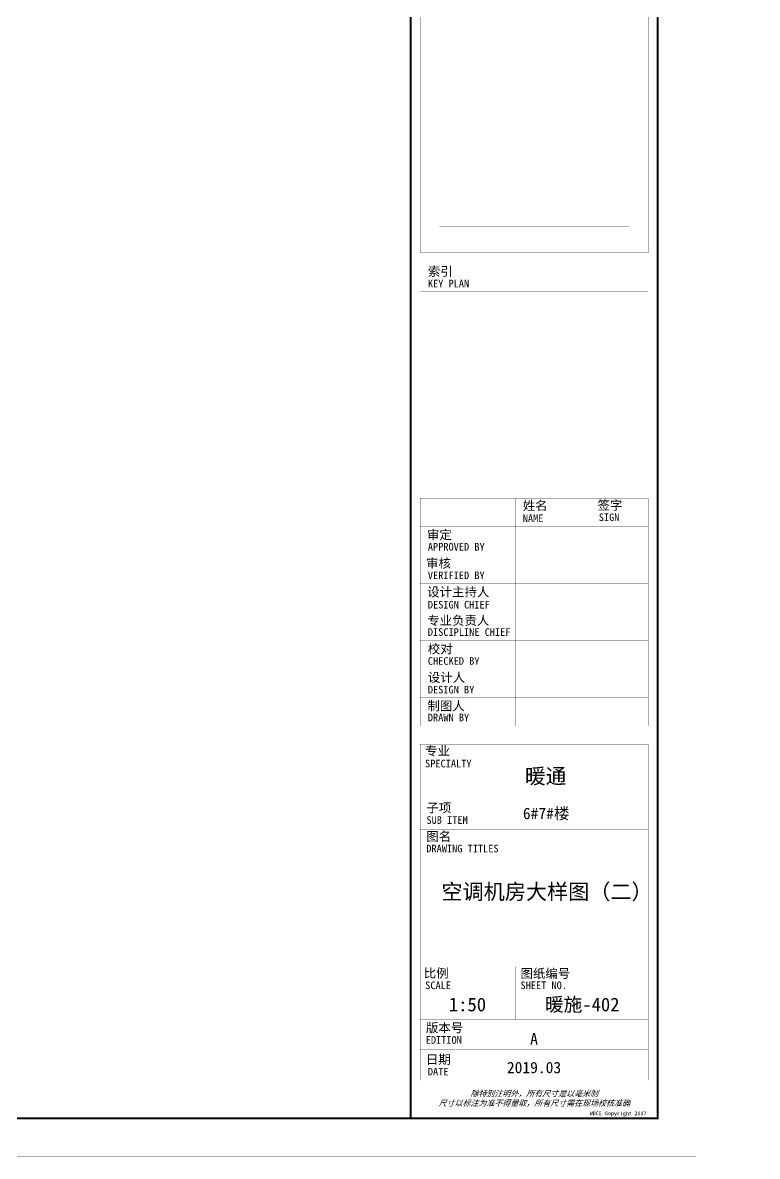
# Model space of a CAD drawing. Extents: x -778003 to -147913, y -2164908 to -814216.
# Drawn here: x -408429 to -398759, y -1303339 to -1288418 of the extents above; entities that cross this region are included whole.
import ezdxf
from ezdxf.enums import TextEntityAlignment as Align

# ---------------------------------------------------------------- set-up
doc = ezdxf.new("R2010")
doc.units = 0
doc.header["$LTSCALE"] = 1000
doc.header["$MEASUREMENT"] = 0
doc.layers.get('0').update_dxf_attribs({"linetype": 'CONTINUOUS'})
doc.layers.add('Dim', color=3, linetype='CONTINUOUS', lineweight=20)
doc.layers.add('EQ-空气机组', color=7, linetype='CONTINUOUS')
doc.layers.add('字', color=7, linetype='CONTINUOUS')
doc.styles.add('$0$华文细黑', font='STXIHEI.TTF', dxfattribs={"height": 10})
doc.styles.get("Standard").update_dxf_attribs({"font": 'ros.shx', "width": 0.75, "bigfont": 'jd.shx'})
doc.styles.add('华文细黑', font='STXIHEI.TTF', dxfattribs={"height": 10})
doc.dimstyles.new('ISO-25', dxfattribs={"dimscale": 36, "dimtxt": 2.5, "dimasz": 2.5, "dimexe": 1.25, "dimexo": 0.625, "dimtad": 1, "dimtxsty": 'Standard', "dimcen": 2.5, "dimadec": 0, "dimazin": 0, "dimtfac": 1, "dimtmove": 0, "dimatfit": 3, "dimfxl": 0, "dimarcsym": 0})

# ---------------------------------------------------------------- blocks, each defined once
blk = doc.blocks.new('*D60')
at = {"layer": 'Dim', "color": 0, "lineweight": -2}
for p, q in [((2973, -2840), (2883, -2840)), ((3063, -2840), (3103, -2840)), ((3511, -2840), (3193, -2840))]:
    blk.add_line(p, q, dxfattribs=at)
at = {"layer": 'Dim', "color": 0}
for points in [[(2973, -2825), (2973, -2855), (3063, -2840)], [(3193, -2825), (3193, -2855), (3103, -2840)]]:
    blk.add_solid(points, dxfattribs=at)
at = {"layer": 'Dim', "color": 0, "insert": (3397, -2772), "char_height": 90, "attachment_point": 5}
blk.add_mtext('DN40', dxfattribs=at)
blk = doc.blocks.new('*D61')
at = {"layer": 'Dim', "color": 0, "lineweight": -2}
for p, q in [((395.5, -242.5), (712, -242.5)), ((667, -927.5), (667, -332.5)), ((395.5, -1017.5), (712, -1017.5))]:
    blk.add_line(p, q, dxfattribs=at)
at = {"layer": 'Dim', "color": 0}
for points in [[(652, -332.5), (682, -332.5), (667, -242.5)], [(652, -927.5), (682, -927.5), (667, -1017.5)]]:
    blk.add_solid(points, dxfattribs=at)
at = {"layer": 'Dim', "color": 0, "insert": (599.5, -630), "char_height": 90, "attachment_point": 5, "rotation": 90}
blk.add_mtext('775', dxfattribs=at)
blk = doc.blocks.new('WDCE Copyright200X')
at = {"const_width": 0.016}
blk.add_lwpolyline([(-10.6, 1.26, 1), (-11.4, 1.26, 1)], format="xyb", close=True, dxfattribs=at)
at = {"style": '华文细黑'}
for s, p in [('WDCE ', (-11.46, 0.5)), ('     Copyright ', (-3.51, 0.5))]:
    blk.add_text(s, height=1, dxfattribs=at).set_placement(p, align=Align.BOTTOM_RIGHT)
blk.add_text('c', height=0.6, dxfattribs=at).set_placement((-11.04, 1.35), align=Align.MIDDLE_CENTER)
blk.add_attdef('200X', text='', height=1, dxfattribs=at).set_placement((-0.45, 0.5), align=Align.BOTTOM_RIGHT)
blk = doc.blocks.new('A1')
for points, const_width in [([(-584266, -1025182), (-500166, -1025182), (-500166, -965782), (-584266, -965782)], 5), ([(-507666, -966782), (-581766, -966782), (-581766, -1024182), (-507666, -1024182)], 50), ([(-507666, -1024182), (-501166, -1024182), (-501166, -974132), (-507666, -974132)], 50)]:
    blk.add_lwpolyline(points, close=True, dxfattribs=dict(const_width=const_width))
at = {"const_width": 5}
for points in [[(-507416, -983690), (-507416, -1001399)], [(-507416, -1001399), (-501416, -1001399), (-501416, -983690)], [(-506916, -1000696), (-501916, -1000696)], [(-507416, -1001399), (-501416, -1001399)], [(-507416, -1002408), (-501416, -1002408)], [(-507416, -1013856), (-501416, -1013856), (-501416, -1007856), (-507416, -1007856), (-507416, -1013856)], [(-504916, -1007856), (-504916, -1013856)], [(-503166, -1007856), (-503166, -1013856)], [(-507416, -1008606), (-501416, -1008606)], [(-507416, -1009356), (-501416, -1009356)], [(-507416, -1010106), (-501416, -1010106)], [(-507416, -1010856), (-501416, -1010856)], [(-507416, -1011606), (-501416, -1011606)], [(-507416, -1012356), (-501416, -1012356)], [(-507416, -1013106), (-501416, -1013106)], [(-507416, -1014332), (-501416, -1014332), (-501416, -1023182), (-507416, -1023182), (-507416, -1014332)], [(-507416, -1015832), (-501416, -1015832)], [(-507416, -1016582), (-501416, -1016582)], [(-507416, -1020182), (-501416, -1020182)], [(-504916, -1020182), (-504916, -1021582)], [(-507416, -1021582), (-501416, -1021582)], [(-507416, -1022382), (-501416, -1022382)]]:
    blk.add_lwpolyline(points, dxfattribs=at)
at = {"xscale": 100, "yscale": 100, "zscale": 100}
blk.add_blockref('WDCE Copyright200X', (-501416, -1024182), dxfattribs=at).add_auto_attribs({'200X': '2007'})
at = {"style": '华文细黑'}
for s, height, p in [('索引', 240, (-507216, -1001768)), ('KEY PLAN', 200, (-507216, -1002108)), ('姓名', 240, (-504717, -1007934)), ('签字', 240, (-502747, -1007925)), ('NAME', 200, (-504716, -1008286)), ('SIGN', 200, (-502716, -1008262)), ('审定', 240, (-507239, -1008701)), ('APPROVED BY', 200, (-507216, -1009038)), ('审核', 240, (-507262, -1009452)), ('VERIFIED BY', 200, (-507216, -1009790)), ('设计主持人', 240, (-507234, -1010206)), ('DESIGN CHIEF', 200, (-507216, -1010563)), ('专业负责人', 240, (-507233, -1010956)), ('DISCIPLINE CHIEF', 200, (-507216, -1011283)), ('校对', 240, (-507216, -1011706)), ('CHECKED BY', 200, (-507216, -1012045)), ('设计人', 240, (-507216, -1012456)), ('DESIGN BY', 200, (-507216, -1012799)), ('制图人', 240, (-507227, -1013206)), ('DRAWN BY', 200, (-507216, -1013532)), ('专业', 240, (-507289, -1014389)), ('SPECIALTY', 200, (-507289, -1014744)), ('子项', 240, (-507254, -1015890)), ('SUB ITEM', 200, (-507254, -1016232)), ('图名', 240, (-507257, -1016641)), ('DRAWING TITLES', 200, (-507257, -1016982)), ('比例', 240, (-507322, -1020240)), ('图纸编号', 240, (-504777, -1020249)), ('SCALE', 200, (-507285, -1020582)), ('SHEET NO.', 200, (-504777, -1020582)), ('版本号', 240, (-507267, -1021679)), ('EDITION', 200, (-507272, -1022021)), ('日期', 240, (-507267, -1022514)), ('DATE', 200, (-507216, -1022855))]:
    blk.add_text(s, height=height, dxfattribs=at).set_placement(p, align=Align.TOP_LEFT)
at = {"color": 4, "style": '华文细黑'}
for s, p in [('A', (-504420, -1022241)), ('2019.03', (-504420, -1022997))]:
    blk.add_text(s, height=300, dxfattribs=at).set_placement(p, align=Align.CENTER)
at = {"style": '华文细黑', "oblique": 20}
for s, p in [('除特别注明外，所有尺寸是以毫米制', (-504416, -1023532)), ('尺寸以标注为准不得量取，所有尺寸需在现场校核准确', (-504416, -1023782))]:
    blk.add_text(s, height=150, dxfattribs=at).set_placement(p, align=Align.MIDDLE_CENTER)
blk = doc.blocks.new('A$C393802E7')
at = {"layer": 'Dim'}
dim = blk.add_linear_dim(base=(667, -242.5), p1=(373, -1017.5), p2=(373, -242.5), angle=90, dimstyle='ISO-25', dxfattribs=at)
dim.commit()
dim.dimension.update_dxf_attribs({"geometry": '*D61', "text_midpoint": (599.5, -630)})
dim = blk.add_diameter_dim_2p(p1=(3063, -2840), p2=(3103, -2840), text='DN40', dimstyle='ISO-25', dxfattribs=at)
dim.commit()
dim.dimension.update_dxf_attribs({"geometry": '*D60', "text_midpoint": (3397.107, -2772.5)})

msp = doc.modelspace()

# ---------------------------------------------------------------- linework, layer by layer
msp.add_lwpolyline([(-440371, -1274138.1), (-400071, -1274138.1), (-400071, -1302838.1), (-440371, -1302838.1)], close=True)

# ---------------------------------------------------------------- block references
at = {"xscale": 0.5, "yscale": 0.5, "zscale": 0.5}
msp.add_blockref('A1', (-149487.9, -790747.2), dxfattribs=at)
at = {"layer": 'EQ-空气机组', "xscale": -1}
for p in [(-411358.4, -1292889.6), (-471666.9, -1294500.1)]:
    msp.add_blockref('A$C393802E7', p, dxfattribs=at)

# ---------------------------------------------------------------- texts
at = {"layer": '字'}
for s, height, style, p in [('暖通', 200, '华文细黑', (-401817.9, -1298434.7)), ('6#7#楼', 150, '华文细黑', (-401844.4, -1298901.1)), ('空调机房大样图（二）', 203.88, '$0$华文细黑', (-402917.2, -1299957.6)), ('1:50', 180, '华文细黑', (-402819, -1301430.8)), ('暖施-402', 180, '华文细黑', (-401553.4, -1301430.8))]:
    msp.add_text(s, height=height, dxfattribs=dict(at, style=style)).set_placement(p)

doc.saveas('drawing.dxf')
